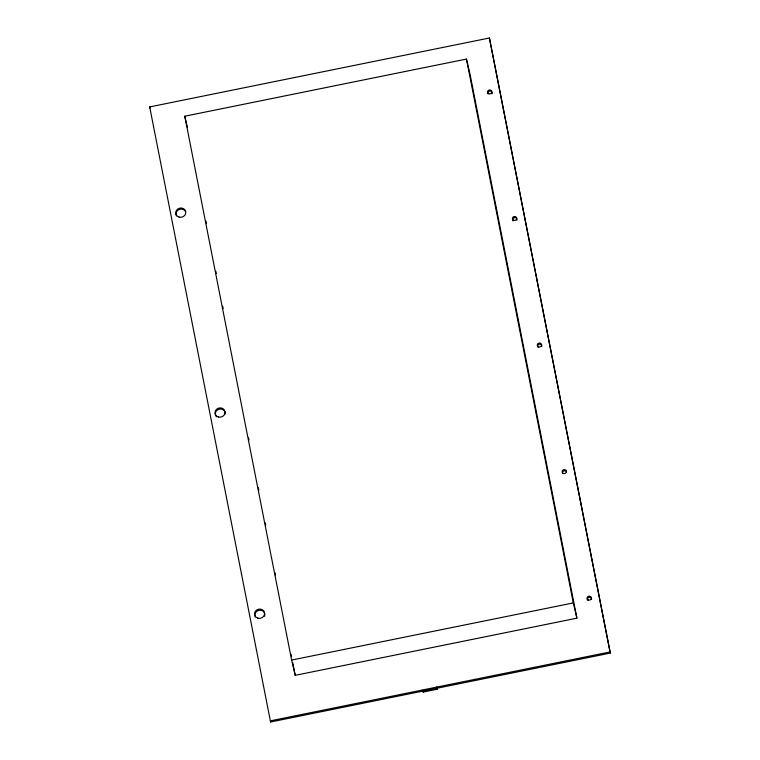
<?xml version="1.0" encoding="UTF-8"?>
<svg xmlns="http://www.w3.org/2000/svg" width="760" height="760" viewBox="0 0 760 760"><rect width="100%" height="100%" fill="white"/><g stroke="black" fill="none" stroke-linecap="round" stroke-linejoin="round"><path stroke-width="1.14" d="M422.778 690.118L423.159 692.065L423.776 691.448M270.588 722L149.691 106.922L489.411 38L610.308 653.077L270.588 722L270.322 720.869L610.042 651.947L610.308 653.077M184.766 116.213L466.45 59.062L470.05 74.319L576.906 618.174L295.231 675.327L291.622 660.069L184.766 116.213L187.34 127.11M291.622 660.069L573.306 602.917L576.906 618.174M434.197 689.329L437.313 689.197L436.933 687.249M423.159 692.065L437.313 689.197L436.791 687.002M149.691 106.922L149.957 108.053M489.411 38L610.042 651.947M466.45 59.062L573.306 602.917M205.989 221.141L206.445 223.468M215.831 271.216L216.286 273.543M222.689 306.156L223.145 308.484M248.548 437.75L249.005 440.078M258.39 487.825L258.846 490.162M265.249 522.766L265.705 525.093M275.091 572.841L275.548 575.168M291.108 654.36L291.565 656.688M292.714 662.511L295.231 675.327M255.284 616.996A5.054 4.627 -13.3 0 1 259.606 610.213A5.054 4.627 -13.3 0 1 264.575 616.255M216.467 416.803A5.054 4.627 -13.3 0 1 218.775 409.288A5.054 4.627 -13.3 0 1 225.331 413.867M176.482 215.925A5.054 4.627 -13.3 0 1 178.894 209.646A5.054 4.627 -13.3 0 1 185.592 211.631M513.19 220.96A2.166 1.985 -13.3 0 1 514.453 217.664A2.166 1.985 -13.3 0 1 516.866 220.21M492.09 93.366A2.166 1.985 -13.3 0 1 491.91 93.86M487.929 93.784A2.166 1.985 -13.3 0 1 489.544 91.124A2.166 1.985 -13.3 0 1 492.119 92.844M537.747 347.082A2.166 1.985 -13.3 0 1 539.315 344.223A2.166 1.985 -13.3 0 1 541.851 346.256M562.447 473.147A2.166 1.985 -13.3 0 1 566.523 471.798M587.48 600.191A2.166 1.985 -13.3 0 1 589.047 597.332A2.166 1.985 -13.3 0 1 591.584 599.364M488.756 93.755A2.166 1.985 -13.3 0 0 491.853 91.713A2.166 1.985 -13.3 0 0 488.5 90.316A2.166 1.985 -13.3 0 0 488.756 93.755M513.836 220.381A2.166 1.985 -13.3 0 0 516.695 218.053A2.166 1.985 -13.3 0 0 513.181 217.008A2.166 1.985 -13.3 0 0 513.836 220.381M538.707 346.94A2.166 1.985 -13.3 0 0 541.557 344.603A2.166 1.985 -13.3 0 0 538.042 343.567A2.166 1.985 -13.3 0 0 538.707 346.94M563.568 473.49A2.166 1.985 -13.3 0 0 566.418 471.162A2.166 1.985 -13.3 0 0 562.903 470.117A2.166 1.985 -13.3 0 0 563.568 473.49M588.439 600.048A2.166 1.985 -13.3 0 0 591.289 597.711A2.166 1.985 -13.3 0 0 587.774 596.676A2.166 1.985 -13.3 0 0 588.439 600.048M179.066 217.084A5.054 4.627 -13.3 0 0 185.725 211.641A5.054 4.627 -13.3 0 0 177.517 209.209A5.054 4.627 -13.3 0 0 179.066 217.084M257.868 618.156A5.054 4.627 -13.3 0 0 264.527 612.721A5.054 4.627 -13.3 0 0 256.32 610.289A5.054 4.627 -13.3 0 0 257.868 618.156M218.339 416.974A5.054 4.627 -13.3 0 0 224.998 411.53A5.054 4.627 -13.3 0 0 216.79 409.099A5.054 4.627 -13.3 0 0 218.339 416.974"/></g></svg>
